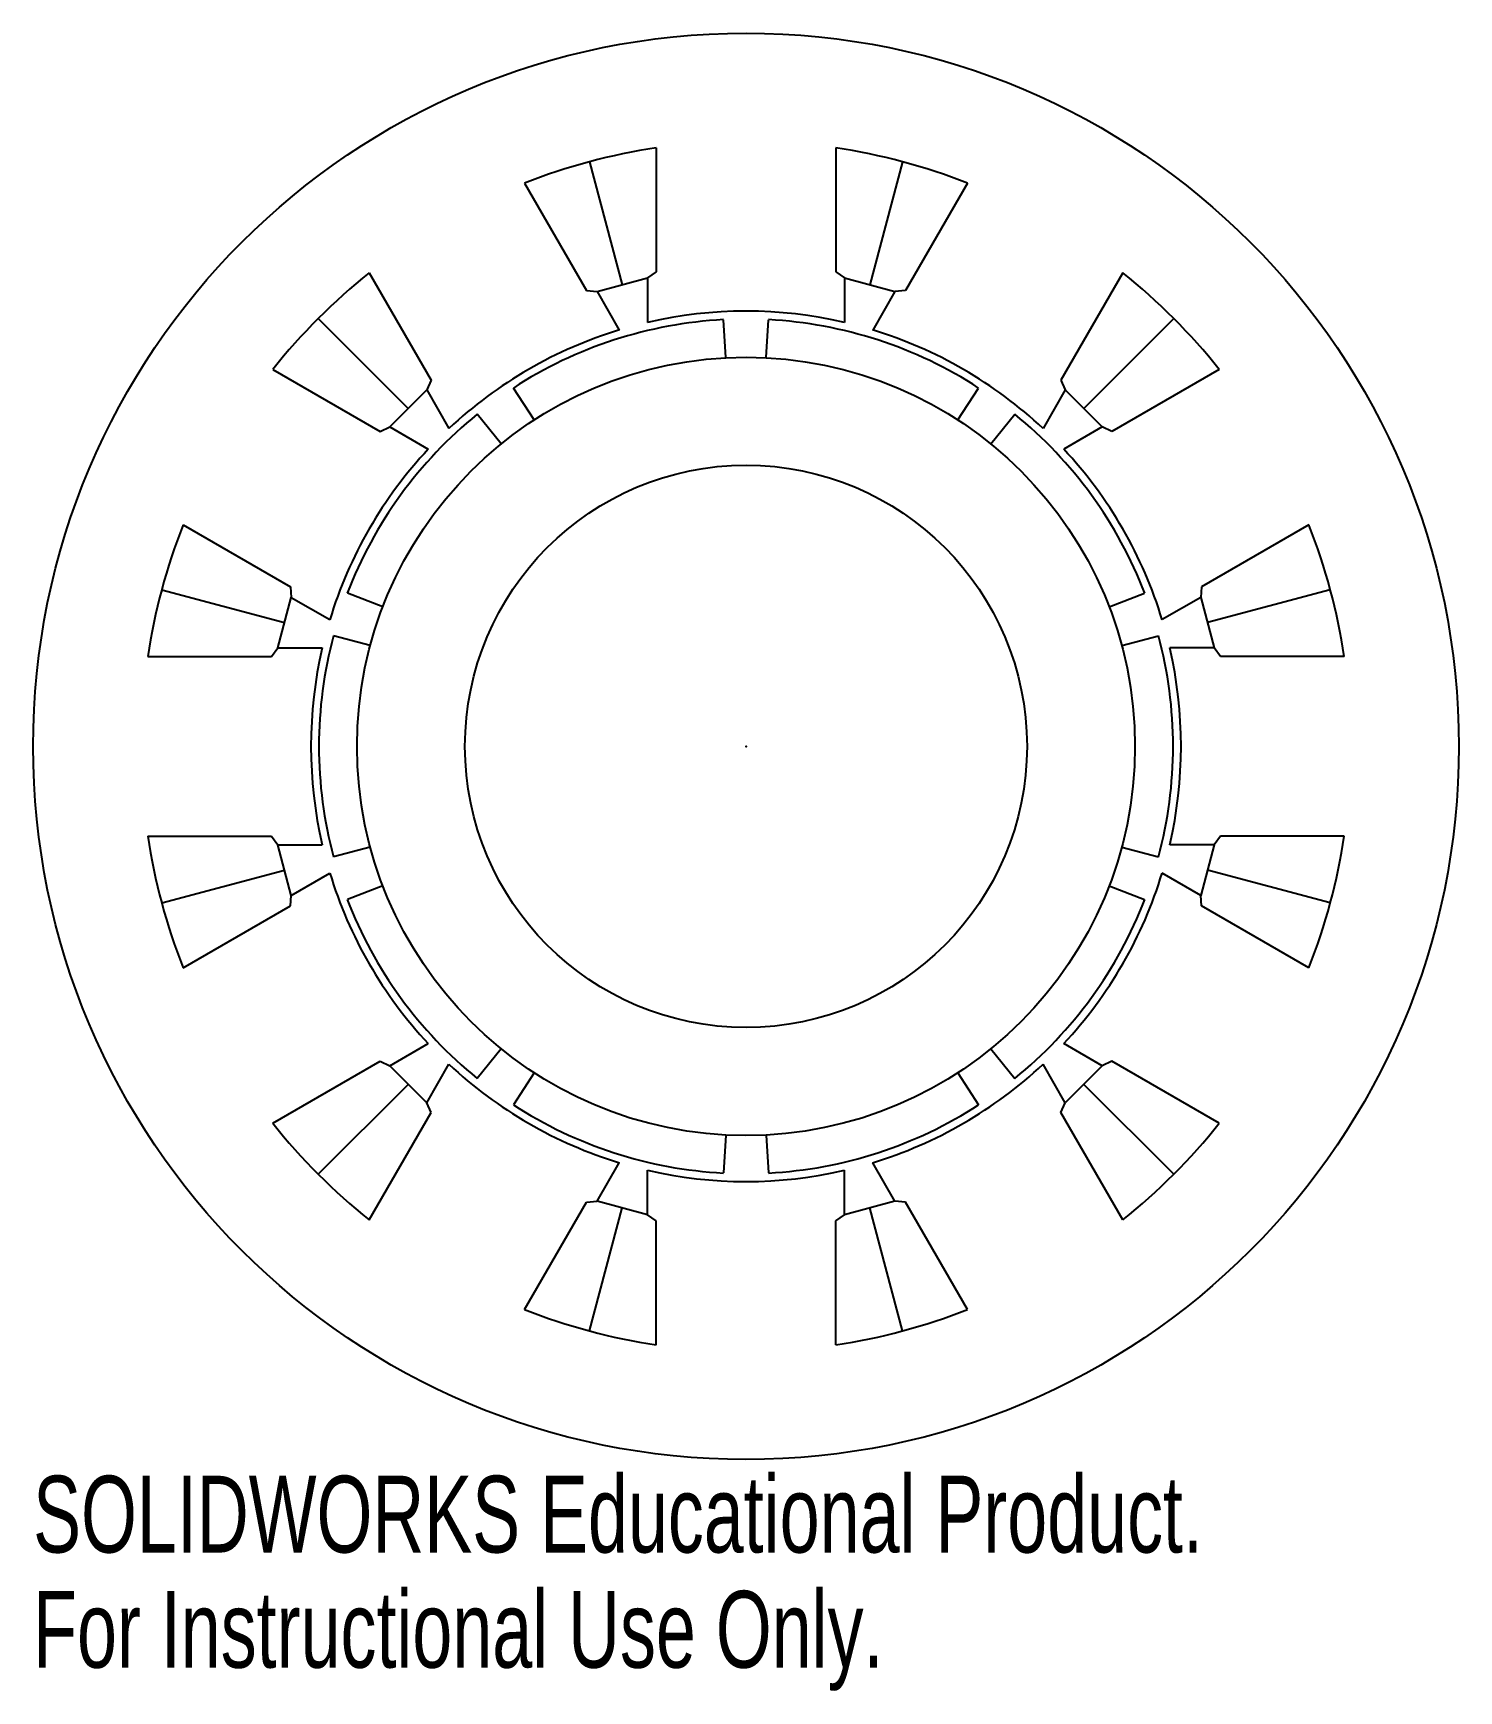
# Model space of a CAD drawing. Header units: millimetres. Extents: x -45 to 45, y -59 to 45.
import ezdxf

# ---------------------------------------------------------------- set-up
doc = ezdxf.new("R2010")
doc.units = ezdxf.units.MM
doc.header["$PDSIZE"] = -1
doc.styles.add('SLDTEXTSTYLE0', font='TXT', dxfattribs={"width": 0.7})

msp = doc.modelspace()

# ---------------------------------------------------------------- linework, layer by layer
at = {"color": 7, "linetype": 'Continuous'}
for p, q in [((-5.65, 37.68), (-5.65, 29.88)), ((5.65, 37.68), (5.65, 29.88)), ((-9.86, 36.8), (-7.79, 29.06)), ((9.86, 36.8), (7.79, 29.06)), ((-13.95, 35.46), (-10.05, 28.7)), ((13.95, 35.46), (10.05, 28.7)), ((-23.73, 29.81), (-19.83, 23.05)), ((-9.38, 28.64), (-6.2, 29.49)), ((-5.65, 29.88), (-6.2, 29.49)), ((-6.2, 29.49), (-6.2, 26.69)), ((5.65, 29.88), (6.2, 29.49)), ((6.2, 29.49), (6.2, 26.69)), ((6.2, 29.49), (9.38, 28.64)), ((23.73, 29.81), (19.83, 23.05)), ((-10.05, 28.7), (-9.38, 28.64)), ((-9.38, 28.64), (-7.98, 26.21)), ((9.38, 28.64), (7.98, 26.21)), ((10.05, 28.7), (9.38, 28.64)), ((-26.94, 26.94), (-21.28, 21.28)), ((-1.28, 24.47), (-1.41, 26.86)), ((1.28, 24.47), (1.41, 26.86)), ((26.94, 26.94), (21.28, 21.28)), ((-29.81, 23.73), (-23.05, 19.83)), ((-19.83, 23.05), (-20.11, 22.44)), ((19.83, 23.05), (20.11, 22.44)), ((29.81, 23.73), (23.05, 19.83)), ((-22.44, 20.11), (-20.11, 22.44)), ((-20.11, 22.44), (-18.71, 20.01)), ((-13.34, 20.55), (-14.65, 22.56)), ((13.34, 20.55), (14.65, 22.56)), ((20.11, 22.44), (18.71, 20.01)), ((20.11, 22.44), (22.44, 20.11)), ((-15.42, 19.04), (-16.93, 20.91)), ((15.42, 19.04), (16.93, 20.91)), ((-23.05, 19.83), (-22.44, 20.11)), ((-22.44, 20.11), (-20.01, 18.71)), ((22.44, 20.11), (20.01, 18.71)), ((23.05, 19.83), (22.44, 20.11)), ((-35.46, 13.95), (-28.7, 10.05)), ((35.46, 13.95), (28.7, 10.05)), ((-36.8, 9.86), (-29.06, 7.79)), ((-28.7, 10.05), (-28.64, 9.38)), ((-22.87, 8.78), (-25.11, 9.64)), ((22.87, 8.78), (25.11, 9.64)), ((28.7, 10.05), (28.64, 9.38)), ((36.8, 9.86), (29.06, 7.79)), ((-29.49, 6.2), (-28.64, 9.38)), ((-28.64, 9.38), (-26.21, 7.98)), ((28.64, 9.38), (26.21, 7.98)), ((28.64, 9.38), (29.49, 6.2)), ((-23.67, 6.34), (-25.98, 6.96)), ((23.67, 6.34), (25.98, 6.96)), ((-37.68, 5.65), (-29.88, 5.65)), ((-29.88, 5.65), (-29.49, 6.2)), ((-29.49, 6.2), (-26.69, 6.2)), ((29.49, 6.2), (26.69, 6.2)), ((29.88, 5.65), (29.49, 6.2)), ((37.68, 5.65), (29.88, 5.65)), ((-37.68, -5.65), (-29.88, -5.65)), ((-29.88, -5.65), (-29.49, -6.2)), ((-29.49, -6.2), (-26.69, -6.2)), ((-28.64, -9.38), (-29.49, -6.2)), ((29.49, -6.2), (26.69, -6.2)), ((29.49, -6.2), (28.64, -9.38)), ((29.88, -5.65), (29.49, -6.2)), ((37.68, -5.65), (29.88, -5.65)), ((-23.67, -6.34), (-25.98, -6.96)), ((23.67, -6.34), (25.98, -6.96)), ((-36.8, -9.86), (-29.06, -7.79)), ((-28.64, -9.38), (-26.21, -7.98)), ((28.64, -9.38), (26.21, -7.98)), ((36.8, -9.86), (29.06, -7.79)), ((-28.7, -10.05), (-28.64, -9.38)), ((-22.87, -8.78), (-25.11, -9.64)), ((22.87, -8.78), (25.11, -9.64)), ((28.7, -10.05), (28.64, -9.38)), ((-35.46, -13.95), (-28.7, -10.05)), ((35.46, -13.95), (28.7, -10.05)), ((-22.44, -20.11), (-20.01, -18.71)), ((22.44, -20.11), (20.01, -18.71)), ((-15.42, -19.04), (-16.93, -20.91)), ((15.42, -19.04), (16.93, -20.91)), ((-29.81, -23.73), (-23.05, -19.83)), ((-23.05, -19.83), (-22.44, -20.11)), ((-20.11, -22.44), (-22.44, -20.11)), ((-20.11, -22.44), (-18.71, -20.01)), ((-13.34, -20.55), (-14.65, -22.56)), ((13.34, -20.55), (14.65, -22.56)), ((20.11, -22.44), (18.71, -20.01)), ((22.44, -20.11), (20.11, -22.44)), ((23.05, -19.83), (22.44, -20.11)), ((29.81, -23.73), (23.05, -19.83)), ((-26.94, -26.94), (-21.28, -21.28)), ((26.94, -26.94), (21.28, -21.28)), ((-19.83, -23.05), (-20.11, -22.44)), ((19.83, -23.05), (20.11, -22.44)), ((-23.73, -29.81), (-19.83, -23.05)), ((23.73, -29.81), (19.83, -23.05)), ((-1.28, -24.47), (-1.41, -26.86)), ((1.28, -24.47), (1.41, -26.86)), ((-9.38, -28.64), (-7.98, -26.21)), ((-6.2, -29.49), (-6.2, -26.69)), ((6.2, -29.49), (6.2, -26.69)), ((9.38, -28.64), (7.98, -26.21)), ((-13.95, -35.46), (-10.05, -28.7)), ((-10.05, -28.7), (-9.38, -28.64)), ((-9.86, -36.8), (-7.79, -29.06)), ((-6.2, -29.49), (-9.38, -28.64)), ((9.38, -28.64), (6.2, -29.49)), ((9.86, -36.8), (7.79, -29.06)), ((10.05, -28.7), (9.38, -28.64)), ((13.95, -35.46), (10.05, -28.7)), ((-5.65, -29.88), (-6.2, -29.49)), ((-5.65, -37.68), (-5.65, -29.88)), ((5.65, -29.88), (6.2, -29.49)), ((5.65, -37.68), (5.65, -29.88))]:
    msp.add_line(p, q, dxfattribs=at)
for radius in [44.9, 24.5, 17.7]:
    msp.add_circle((0, 0), radius, dxfattribs=at)
for radius, start, end in [(38.1, 98.5281, 111.4719), (38.1, 68.5281, 81.4719), (38.1, 128.5281, 141.4719), (38.1, 38.5281, 51.4719), (27.4, 76.922, 103.078), (27.4, 106.922, 133.078), (26.9, 93, 123), (26.9, 57, 87), (27.4, 46.922, 73.078), (26.9, 129, 159), (26.9, 21, 51), (27.4, 136.922, 163.078), (27.4, 16.922, 43.078), (38.1, 158.5281, 171.4719), (38.1, 8.5281, 21.4719), (26.9, 165, 195), (26.9, 345, 15), (27.4, 166.922, 193.078), (27.4, 346.922, 13.078), (38.1, 188.5281, 201.4719), (38.1, 338.5281, 351.4719), (27.4, 196.922, 223.078), (27.4, 316.922, 343.078), (26.9, 201, 231), (26.9, 309, 339), (27.4, 226.922, 253.078), (27.4, 286.922, 313.078), (26.9, 237, 267), (26.9, 273, 303), (38.1, 218.5281, 231.4719), (38.1, 308.5281, 321.4719), (27.4, 256.922, 283.078), (38.1, 248.5281, 261.4719), (38.1, 278.5281, 291.4719)]:
    msp.add_arc((0, 0), radius, start, end, dxfattribs=at)
msp.add_point((0, 0), dxfattribs=at)
msp.add_point((0, 0), dxfattribs=at)
msp.add_point((0, 0), dxfattribs=at)

# ---------------------------------------------------------------- texts
at = {"color": 7, "linetype": 'Continuous', "char_height": 4.8336, "attachment_point": 1, "style": 'SLDTEXTSTYLE0'}
for s, insert in [('SOLIDWORKS Educational Product.', (-44.9, -45.92)), ('For Instructional Use Only.', (-44.9, -53.17))]:
    msp.add_mtext(s, dxfattribs=dict(at, insert=insert))

doc.saveas('drawing.dxf')
